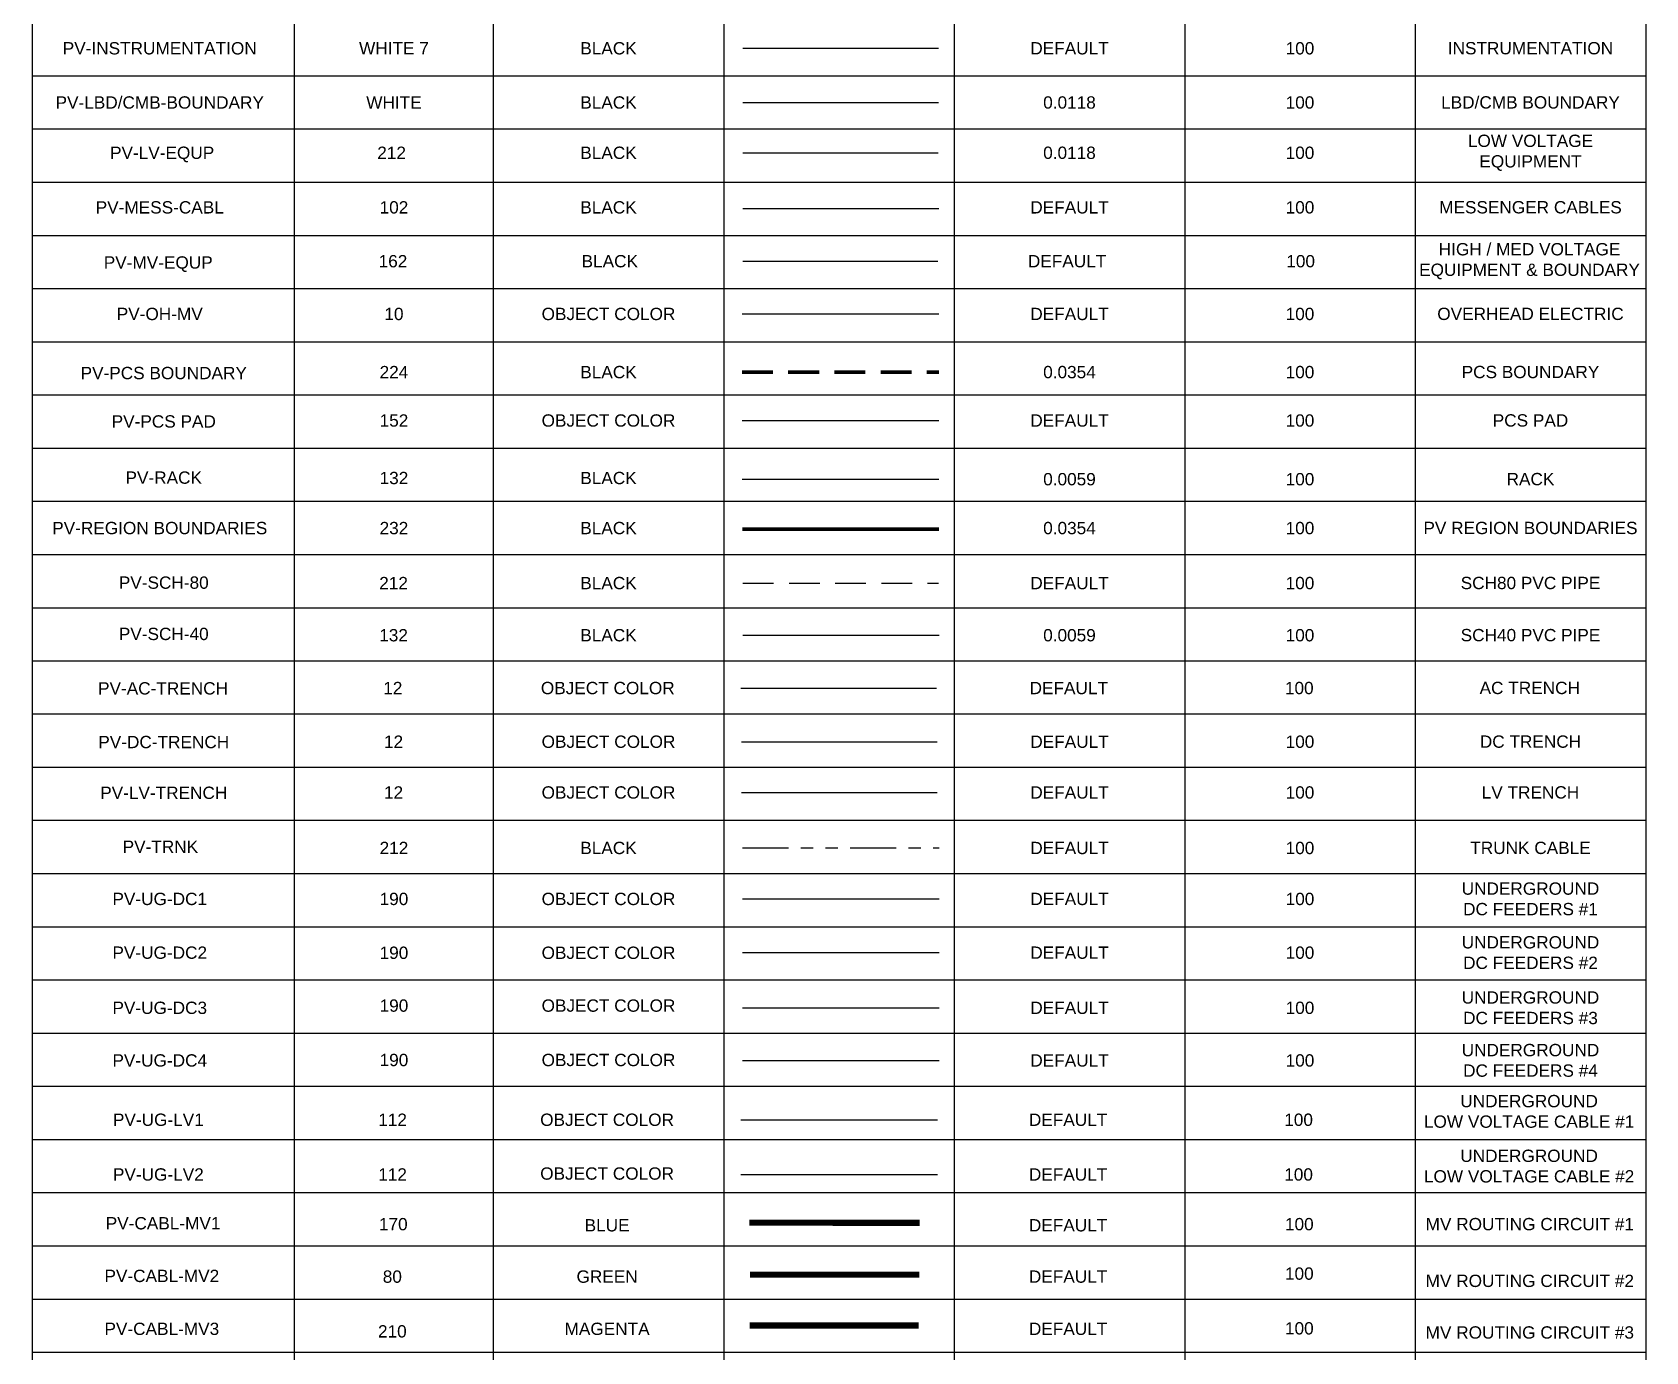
# Model space of a CAD drawing. Header units: feet. Extents: x -18 to 2540, y -48 to 1440.
# Drawn here: x -17.9 to -4.79, y -26.82 to -16.1 of the extents above; entities that cross this region are included whole.
import ezdxf
from ezdxf.enums import TextEntityAlignment as Align
from ezdxf.lldxf.tags import DXFTag

# ---------------------------------------------------------------- set-up
doc = ezdxf.new("R2010")
doc.units = ezdxf.units.FT
doc.header["$MEASUREMENT"] = 0
for name, pattern in [('DASHED2', [0.375, 0.25, -0.125]), ('HIDDEN', [0.375, 0.25, -0.125]), ('PHANTOM2', [1.25, 0.625, -0.125, 0.125, -0.125, 0.125, -0.125]), ('PHANTOM4', [0.6875, 0.3125, 0.0625, -0.0625, 0.0625, -0.0625, 0.0625, -0.0625])]:
    doc.linetypes.add(name, pattern=pattern)
for name, color, linetype in [('PV-AC-TRENCH', 12, 'ACTR'), ('PV-CABL-MV1', 170, 'MV ROUTING #1'), ('PV-CABL-MV2', 80, 'MV ROUTING #2'), ('PV-CABL-MV3', 210, 'MV ROUTING #3'), ('PV-DC-TRENCH', 12, 'DCTR'), ('PV-INSTRUMENTATION', 7, 'Continuous'), ('PV-LBDCMB-BOUNDARY', 7, 'Continuous'), ('PV-LV-EQUP', 212, 'Continuous'), ('PV-LV-TRENCH', 12, 'LVTR'), ('PV-MESS-CABL', 102, 'MESSENGER'), ('PV-MV-EQUIP', 162, 'Continuous'), ('PV-OH-MV', 10, 'OVERHEAD'), ('PV-PCS-PAD', 152, 'Continuous'), ('PV-RACK', 132, 'Continuous'), ('PV-SCH-40', 132, 'Continuous'), ('PV-SCH80', 212, 'HIDDEN'), ('PV-TRNK', 212, 'PHANTOM4'), ('PV-UG-DC1', 190, 'UGDC1'), ('PV-UG-DC2', 190, 'UGDC2'), ('PV-UG-DC3', 190, 'UGDC3'), ('PV-UG-DC4', 190, 'UGDC4'), ('PV-UG-LV1', 122, 'UGLV1'), ('PV-UG-LV2', 122, 'UGLV2')]:
    doc.layers.add(name, color=color, linetype=linetype)
doc.layers.add('PV-PCS BOUNDARY', color=224, linetype='DASHED2', lineweight=90)
doc.layers.add('PV-REGION BOUNDARIES', color=232, linetype='Continuous', lineweight=90)
doc.styles.add('NEI-A', font='arial.ttf')
tags = doc.linetypes.add('ACTR', pattern='A,0.176989,-0.00441,["AC TR",NEI-A,S=0.1,R=0,X=0,Y=-0.05],-0.425798,0.176989', length=0.784186).pattern_tags.tags
tags[6] = DXFTag(74, 10)
tags = doc.linetypes.add('DCTR', pattern='A,0.176989,-0.000454,["DC TR",NEI-A,S=0.1,R=0,X=0,Y=-0.05],-0.429755,0.176989', length=0.784187).pattern_tags.tags
tags[6] = DXFTag(74, 10)
tags = doc.linetypes.add('FIBER', pattern='A,0.376989,-0.053001,["FO",NEI-A,S=0.1,R=0,X=0,Y=-0.05],-0.246999,0.376989', length=1.053978).pattern_tags.tags
tags[6] = DXFTag(74, 10)
tags = doc.linetypes.add('LVTR', pattern='A,0.176989,-0.015904,["LV TR",NEI-A,S=0.1,R=0,X=0,Y=-0.05],-0.414304,0.176989', length=0.784186).pattern_tags.tags
tags[6] = DXFTag(74, 10)
tags = doc.linetypes.add('MESSENGER', pattern='A,0.176989,-0.031547,["MESS",NEI-A,S=0.1,R=0,X=0,Y=-0.05],-0.429956,0.176989', length=0.815481).pattern_tags.tags
tags[6] = DXFTag(74, 10)
tags = doc.linetypes.add('MV ROUTING #1', pattern='A,1,-0.25,0,0.1,-0.25,["MV1",NEI-A,S=0.5,R=0,X=0,Y=-0.2],-1.99', length=3.59).pattern_tags.tags
tags[12] = DXFTag(74, 10)
tags = doc.linetypes.add('MV ROUTING #2', pattern='A,1,-0.25,0,0.1,-0.25,["MV2",NEI-A,S=0.5,R=0,X=0,Y=-0.2],-1.99', length=3.59).pattern_tags.tags
tags[12] = DXFTag(74, 10)
tags = doc.linetypes.add('MV ROUTING #3', pattern='A,1,-0.25,0,0.1,-0.25,["MV3",NEI-A,S=0.5,R=0,X=0,Y=-0.2],-1.5', length=3.1).pattern_tags.tags
tags[12] = DXFTag(74, 10)
tags = doc.linetypes.add('OVERHEAD', pattern='A,0.226989,-0.048636,["OHE",NEI-A,S=0.1,R=0,X=0,Y=-0.05],-0.351364,0.226989', length=0.853978).pattern_tags.tags
tags[6] = DXFTag(74, 10)
tags = doc.linetypes.add('UGDC1', pattern='A,0.176989,-0.035266,["DC1",NEI-A,S=0.1,R=0,X=0,Y=-0.05],-0.314734,0.176989', length=0.703978).pattern_tags.tags
tags[6] = DXFTag(74, 10)
tags = doc.linetypes.add('UGDC2', pattern='A,0.176989,-0.035266,["DC2",NEI-A,S=0.1,R=0,X=0,Y=-0.05],-0.314734,0.176989', length=0.703978).pattern_tags.tags
tags[6] = DXFTag(74, 10)
tags = doc.linetypes.add('UGDC3', pattern='A,0.176989,-0.035266,["DC3",NEI-A,S=0.1,R=0,X=0,Y=-0.05],-0.314734,0.176989', length=0.703978).pattern_tags.tags
tags[6] = DXFTag(74, 10)
tags = doc.linetypes.add('UGDC4', pattern='A,0.176989,-0.035266,["DC4",NEI-A,S=0.1,R=0,X=0,Y=-0.05],-0.314734,0.176989', length=0.703978).pattern_tags.tags
tags[6] = DXFTag(74, 10)
tags = doc.linetypes.add('UGLV1', pattern='A,0.176989,-0.050716,["LV1",NEI-A,S=0.1,R=0,X=0,Y=-0.05],-0.299284,0.176989', length=0.703978).pattern_tags.tags
tags[6] = DXFTag(74, 10)
tags = doc.linetypes.add('UGLV2', pattern='A,0.176989,-0.050716,["LV2",NEI-A,S=0.1,R=0,X=0,Y=-0.05],-0.299284,0.176989', length=0.703978).pattern_tags.tags
tags[6] = DXFTag(74, 10)

# ---------------------------------------------------------------- blocks, each defined once
blk = doc.blocks.new('*T22')
at = {"color": 0, "linetype": 'ByBlock', "lineweight": -2, "transparency": 16777216}
for p, q in [((0, 0), (13.101, 0)), ((0, 0), (0, -43.152)), ((13.101, 0), (13.101, -43.152)), ((0, -0.525), (13.101, -0.525)), ((2.127, -0.525), (2.127, -43.152)), ((3.743, -0.525), (3.743, -43.152)), ((5.615, -0.525), (5.615, -43.152)), ((7.486, -0.525), (7.486, -43.152)), ((9.358, -0.525), (9.358, -43.152)), ((11.23, -0.525), (11.23, -43.152)), ((0, -1.256), (13.101, -1.256)), ((0, -1.688), (13.101, -1.688)), ((0, -2.12), (13.101, -2.12)), ((0, -2.552), (13.101, -2.552)), ((0, -2.984), (13.101, -2.984)), ((0, -3.416), (13.101, -3.416)), ((0, -3.848), (13.101, -3.848)), ((0, -4.28), (13.101, -4.28)), ((0, -4.712), (13.101, -4.712)), ((0, -5.144), (13.101, -5.144)), ((0, -5.575), (13.101, -5.575)), ((0, -6.007), (13.101, -6.007)), ((0, -6.439), (13.101, -6.439)), ((0, -6.871), (13.101, -6.871)), ((0, -7.303), (13.101, -7.303)), ((0, -7.735), (13.101, -7.735)), ((0, -8.167), (13.101, -8.167)), ((0, -8.599), (13.101, -8.599)), ((0, -9.031), (13.101, -9.031)), ((0, -9.463), (13.101, -9.463)), ((0, -9.895), (13.101, -9.895)), ((0, -10.327), (13.101, -10.327)), ((0, -10.758), (13.101, -10.758)), ((0, -11.19), (13.101, -11.19)), ((0, -11.622), (13.101, -11.622)), ((0, -12.054), (13.101, -12.054)), ((0, -12.486), (13.101, -12.486)), ((0, -12.918), (13.101, -12.918)), ((0, -13.35), (13.101, -13.35)), ((0, -13.782), (13.101, -13.782)), ((0, -14.214), (13.101, -14.214)), ((0, -14.646), (13.101, -14.646)), ((0, -15.078), (13.101, -15.078)), ((0, -15.51), (13.101, -15.51)), ((0, -15.941), (13.101, -15.941)), ((0, -16.373), (13.101, -16.373)), ((0, -16.805), (13.101, -16.805)), ((0, -17.237), (13.101, -17.237)), ((0, -17.669), (13.101, -17.669)), ((0, -18.101), (13.101, -18.101)), ((0, -18.533), (13.101, -18.533)), ((0, -18.965), (13.101, -18.965)), ((0, -19.397), (13.101, -19.397)), ((0, -19.829), (13.101, -19.829)), ((0, -20.261), (13.101, -20.261)), ((0, -20.693), (13.101, -20.693)), ((0, -21.125), (13.101, -21.125)), ((0, -21.556), (13.101, -21.556)), ((0, -21.988), (13.101, -21.988)), ((0, -22.42), (13.101, -22.42)), ((0, -22.852), (13.101, -22.852)), ((0, -23.284), (13.101, -23.284)), ((0, -23.716), (13.101, -23.716)), ((0, -24.148), (13.101, -24.148)), ((0, -24.58), (13.101, -24.58)), ((0, -25.012), (13.101, -25.012)), ((0, -25.444), (13.101, -25.444)), ((0, -25.876), (13.101, -25.876)), ((0, -26.308), (13.101, -26.308)), ((0, -26.739), (13.101, -26.739)), ((0, -27.171), (13.101, -27.171)), ((0, -27.603), (13.101, -27.603)), ((0, -28.035), (13.101, -28.035)), ((0, -28.467), (13.101, -28.467)), ((0, -28.899), (13.101, -28.899)), ((0, -29.331), (13.101, -29.331)), ((0, -29.763), (13.101, -29.763)), ((0, -30.195), (13.101, -30.195)), ((0, -30.627), (13.101, -30.627)), ((0, -31.059), (13.101, -31.059)), ((0, -31.491), (13.101, -31.491)), ((0, -31.923), (13.101, -31.923)), ((0, -32.354), (13.101, -32.354)), ((0, -32.786), (13.101, -32.786)), ((0, -33.218), (13.101, -33.218)), ((0, -33.65), (13.101, -33.65)), ((0, -34.082), (13.101, -34.082)), ((0, -34.514), (13.101, -34.514)), ((0, -34.946), (13.101, -34.946)), ((0, -35.378), (13.101, -35.378)), ((0, -35.81), (13.101, -35.81)), ((0, -36.242), (13.101, -36.242)), ((0, -36.674), (13.101, -36.674)), ((0, -37.106), (13.101, -37.106)), ((0, -37.537), (13.101, -37.537)), ((0, -37.969), (13.101, -37.969)), ((0, -38.401), (13.101, -38.401)), ((0, -38.833), (13.101, -38.833)), ((0, -39.265), (13.101, -39.265)), ((0, -39.697), (13.101, -39.697)), ((0, -40.129), (13.101, -40.129)), ((0, -40.561), (13.101, -40.561)), ((0, -40.993), (13.101, -40.993)), ((0, -41.425), (13.101, -41.425)), ((0, -41.857), (13.101, -41.857)), ((0, -42.289), (13.101, -42.289)), ((0, -42.72), (13.101, -42.72)), ((0, -43.152), (13.101, -43.152))]:
    blk.add_line(p, q, dxfattribs=at)
at = {"color": 0, "transparency": 16777216, "attachment_point": 5, "style": 'NEI-A'}
for s, insert, char_height, width in [('PV ELECTRICAL', (6.551, -0.263), 0.2, 12.98132), ('LINE WEIGHT (IN.)', (8.422, -0.891), 0.15, 1.75162), ('LAYER NAME', (1.063, -0.891), 0.15, 2.00687), ('LAYER COLOR', (2.935, -0.891), 0.15, 1.49637), ('PLOT COLOR', (4.679, -0.891), 0.15, 1.75162), ('LINE TYPE', (6.551, -0.891), 0.15, 1.75162), ('SCREENING', (10.294, -0.891), 0.15, 1.75162), ('NOTES', (12.166, -0.891), 0.15, 1.75162)]:
    blk.add_mtext(s, dxfattribs=dict(at, insert=insert, char_height=char_height, width=width))

msp = doc.modelspace()

# ---------------------------------------------------------------- linework, layer by layer
at = {"layer": 'PV-AC-TRENCH'}
msp.add_line((-12.140657, -21.428963), (-10.552859, -21.428963), dxfattribs=at)
at = {"layer": 'PV-CABL-MV1', "ltscale": 0.2, "const_width": 0.05, "flags": 128}
msp.add_lwpolyline([(-12.072931, -25.771931), (-10.6905, -25.772107)], dxfattribs=at)
at = {"layer": 'PV-CABL-MV2', "ltscale": 0.2, "const_width": 0.05, "flags": 128}
msp.add_lwpolyline([(-12.066023, -26.193946), (-10.693052, -26.194122)], dxfattribs=at)
at = {"layer": 'PV-CABL-MV3', "ltscale": 0.2, "const_width": 0.05, "flags": 128}
msp.add_lwpolyline([(-12.069824, -26.605969), (-10.696853, -26.606144)], dxfattribs=at)
at = {"layer": 'PV-DC-TRENCH'}
msp.add_line((-12.134844, -21.864779), (-10.547046, -21.864779), dxfattribs=at)
at = {"layer": 'PV-INSTRUMENTATION'}
msp.add_line((-12.125008, -16.233002), (-10.537712, -16.233002), dxfattribs=at)
at = {"layer": 'PV-LBDCMB-BOUNDARY'}
msp.add_line((-12.125008, -16.673113), (-10.537712, -16.673113), dxfattribs=at)
at = {"layer": 'PV-LV-EQUP'}
msp.add_line((-12.125151, -17.081647), (-10.537855, -17.081647), dxfattribs=at)
at = {"layer": 'PV-LV-TRENCH'}
msp.add_line((-12.134844, -22.277099), (-10.547046, -22.277099), dxfattribs=at)
at = {"layer": 'PV-MESS-CABL'}
msp.add_lwpolyline([(-10.533974, -17.53753), (-12.124909, -17.53753)], dxfattribs=at)
at = {"layer": 'PV-MV-EQUIP'}
msp.add_line((-12.125151, -17.962255), (-10.541081, -17.962255), dxfattribs=at)
at = {"layer": 'PV-OH-MV'}
msp.add_lwpolyline([(-12.130874, -18.390654), (-10.5343, -18.390654)], dxfattribs=at)
at = {"layer": 'PV-PCS BOUNDARY'}
msp.add_lwpolyline([(-12.130874, -18.862959), (-10.5343, -18.862959)], dxfattribs=at)
at = {"layer": 'PV-PCS-PAD'}
msp.add_lwpolyline([(-12.130874, -19.256107), (-10.5343, -19.256107)], dxfattribs=at)
at = {"layer": 'PV-RACK'}
msp.add_lwpolyline([(-12.130874, -19.732788), (-10.5343, -19.732788)], dxfattribs=at)
at = {"layer": 'PV-REGION BOUNDARIES'}
msp.add_lwpolyline([(-12.128534, -20.139684), (-10.534866, -20.139684)], dxfattribs=at)
at = {"layer": 'PV-SCH-40'}
msp.add_line((-12.125352, -21.00003), (-10.531891, -21.00003), dxfattribs=at)
at = {"layer": 'PV-SCH80'}
msp.add_line((-12.125352, -20.57649), (-10.53711, -20.57649), dxfattribs=at)
at = {"layer": 'PV-TRNK'}
msp.add_lwpolyline([(-12.12897, -22.727928), (-10.532086, -22.727928)], dxfattribs=at)
at = {"layer": 'PV-UG-DC1'}
msp.add_lwpolyline([(-12.12897, -23.141888), (-10.532086, -23.141888)], dxfattribs=at)
at = {"layer": 'PV-UG-DC2'}
msp.add_lwpolyline([(-12.12897, -23.578136), (-10.532086, -23.578136)], dxfattribs=at)
at = {"layer": 'PV-UG-DC3'}
msp.add_lwpolyline([(-12.12897, -24.026209), (-10.532086, -24.026209)], dxfattribs=at)
msp.add_lwpolyline([(-12.12897, -24.026209), (-10.532086, -24.026209)], dxfattribs=at)
at = {"layer": 'PV-UG-DC4'}
msp.add_lwpolyline([(-12.12897, -24.453607), (-10.532086, -24.453607)], dxfattribs=at)
at = {"layer": 'PV-UG-LV1'}
msp.add_lwpolyline([(-12.140334, -24.935281), (-10.54345, -24.935281)], dxfattribs=at)
at = {"layer": 'PV-UG-LV2'}
msp.add_lwpolyline([(-12.140334, -25.379741), (-10.54345, -25.379741)], dxfattribs=at)

# ---------------------------------------------------------------- block references
msp.add_blockref('*T22', (-17.895103, -5.266564))

# ---------------------------------------------------------------- texts
at = {"layer": 'PV-AC-TRENCH', "style": 'NEI-A'}
for s, p in [('PV-AC-TRENCH', (-16.833169, -21.431661)), ('12', (-14.967187, -21.428963)), ('OBJECT COLOR', (-13.221871, -21.428963)), ('DEFAULT', (-9.478636, -21.428963)), ('100', (-7.607018, -21.428963))]:
    msp.add_text(s, height=0.1, dxfattribs=at).set_placement(p, align=Align.MIDDLE_CENTER)
at = {"layer": 'PV-AC-TRENCH', "insert": (-5.7354, -21.428963), "char_height": 0.1, "attachment_point": 5, "style": 'NEI-A'}
msp.add_mtext('AC TRENCH', dxfattribs=at)
at = {"layer": 'PV-CABL-MV1', "style": 'NEI-A'}
for s, p in [('PV-CABL-MV1', (-16.832755, -25.775988)), ('170', (-14.96359, -25.783316))]:
    msp.add_text(s, height=0.1, dxfattribs=at).set_placement(p, align=Align.MIDDLE_CENTER)
at = {"layer": 'PV-CABL-MV1', "linetype": 'FIBER', "style": 'NEI-A'}
for s, p in [('BLUE', (-13.227422, -25.792485)), ('DEFAULT', (-9.484186, -25.792485)), ('100', (-7.606604, -25.783316))]:
    msp.add_text(s, height=0.1, dxfattribs=at).set_placement(p, align=Align.MIDDLE_CENTER)
at = {"layer": 'PV-CABL-MV1', "linetype": 'FIBER', "insert": (-5.734986, -25.783782), "char_height": 0.1, "attachment_point": 5, "style": 'NEI-A'}
msp.add_mtext('MV ROUTING CIRCUIT #1', dxfattribs=at)
at = {"layer": 'PV-CABL-MV2', "style": 'NEI-A'}
for s, p in [('PV-CABL-MV2', (-16.843034, -26.203532)), ('80', (-14.971416, -26.209396))]:
    msp.add_text(s, height=0.1, dxfattribs=at).set_placement(p, align=Align.MIDDLE_CENTER)
at = {"layer": 'PV-CABL-MV2', "linetype": 'FIBER', "style": 'NEI-A'}
for s, p in [('GREEN', (-13.227422, -26.209396)), ('DEFAULT', (-9.484186, -26.209397)), ('100', (-7.606604, -26.184853))]:
    msp.add_text(s, height=0.1, dxfattribs=at).set_placement(p, align=Align.MIDDLE_CENTER)
at = {"layer": 'PV-CABL-MV2', "linetype": 'FIBER', "insert": (-5.734986, -26.244536), "char_height": 0.1, "attachment_point": 5, "style": 'NEI-A'}
msp.add_mtext('MV ROUTING CIRCUIT #2', dxfattribs=at)
at = {"layer": 'PV-CABL-MV3', "style": 'NEI-A'}
for s, p in [('PV-CABL-MV3', (-16.843034, -26.633471)), ('210', (-14.971416, -26.653995))]:
    msp.add_text(s, height=0.1, dxfattribs=at).set_placement(p, align=Align.MIDDLE_CENTER)
at = {"layer": 'PV-CABL-MV3', "linetype": 'FIBER', "style": 'NEI-A'}
for s, p in [('MAGENTA', (-13.227422, -26.633471)), ('DEFAULT', (-9.484186, -26.633471)), ('100', (-7.606604, -26.629452))]:
    msp.add_text(s, height=0.1, dxfattribs=at).set_placement(p, align=Align.MIDDLE_CENTER)
at = {"layer": 'PV-CABL-MV3', "linetype": 'FIBER', "insert": (-5.734986, -26.663719), "char_height": 0.1, "attachment_point": 5, "style": 'NEI-A'}
msp.add_mtext('MV ROUTING CIRCUIT #3', dxfattribs=at)
at = {"layer": 'PV-DC-TRENCH', "style": 'NEI-A'}
for s, p in [('PV-DC-TRENCH', (-16.827356, -21.867477)), ('12', (-14.961374, -21.864779)), ('OBJECT COLOR', (-13.216058, -21.864779)), ('DEFAULT', (-9.472822, -21.864779)), ('100', (-7.601205, -21.864779))]:
    msp.add_text(s, height=0.1, dxfattribs=at).set_placement(p, align=Align.MIDDLE_CENTER)
at = {"layer": 'PV-DC-TRENCH', "linetype": 'PHANTOM2', "insert": (-5.729587, -21.864779), "char_height": 0.1, "attachment_point": 5, "style": 'NEI-A'}
msp.add_mtext('DC TRENCH', dxfattribs=at)
at = {"layer": 'PV-INSTRUMENTATION', "style": 'NEI-A'}
for s, p in [('PV-INSTRUMENTATION', (-16.859911, -16.233002)), ('WHITE 7', (-14.95819, -16.233002)), ('BLACK', (-13.216058, -16.233002)), ('DEFAULT', (-9.472822, -16.233002)), ('100', (-7.601205, -16.233002))]:
    msp.add_text(s, height=0.1, dxfattribs=at).set_placement(p, align=Align.MIDDLE_CENTER)
at = {"layer": 'PV-INSTRUMENTATION', "linetype": 'PHANTOM2', "insert": (-5.729587, -16.233002), "char_height": 0.1, "attachment_point": 5, "style": 'NEI-A'}
msp.add_mtext('INSTRUMENTATION', dxfattribs=at)
at = {"layer": 'PV-LBDCMB-BOUNDARY', "style": 'NEI-A'}
for s, p in [('PV-LBD/CMB-BOUNDARY', (-16.859911, -16.673113)), ('WHITE', (-14.95819, -16.673113)), ('BLACK', (-13.216058, -16.673113)), ('0.0118', (-9.472822, -16.673113)), ('100', (-7.601205, -16.673113))]:
    msp.add_text(s, height=0.1, dxfattribs=at).set_placement(p, align=Align.MIDDLE_CENTER)
at = {"layer": 'PV-LBDCMB-BOUNDARY', "linetype": 'PHANTOM2', "insert": (-5.729587, -16.673113), "char_height": 0.1, "attachment_point": 5, "style": 'NEI-A'}
msp.add_mtext('LBD/CMB BOUNDARY', dxfattribs=at)
at = {"layer": 'PV-LV-EQUP', "style": 'NEI-A'}
for s, p in [('PV-LV-EQUP', (-16.840601, -17.081647)), ('212', (-14.977173, -17.081647)), ('BLACK', (-13.216058, -17.081647)), ('0.0118', (-9.472822, -17.081647)), ('100', (-7.601205, -17.081647))]:
    msp.add_text(s, height=0.1, dxfattribs=at).set_placement(p, align=Align.MIDDLE_CENTER)
at = {"layer": 'PV-LV-EQUP', "linetype": 'PHANTOM2', "insert": (-5.729587, -17.081647), "char_height": 0.1, "attachment_point": 5, "style": 'NEI-A'}
msp.add_mtext('LOW VOLTAGE\\PEQUIPMENT', dxfattribs=at)
at = {"layer": 'PV-LV-TRENCH', "style": 'NEI-A'}
for s, p in [('PV-LV-TRENCH', (-16.827356, -22.279797)), ('12', (-14.961374, -22.277099)), ('OBJECT COLOR', (-13.216058, -22.277099)), ('DEFAULT', (-9.472822, -22.277099)), ('100', (-7.601205, -22.277099))]:
    msp.add_text(s, height=0.1, dxfattribs=at).set_placement(p, align=Align.MIDDLE_CENTER)
at = {"layer": 'PV-LV-TRENCH', "linetype": 'PHANTOM2', "insert": (-5.729587, -22.277099), "char_height": 0.1, "attachment_point": 5, "style": 'NEI-A'}
msp.add_mtext('LV TRENCH', dxfattribs=at)
at = {"layer": 'PV-MESS-CABL', "style": 'NEI-A'}
for s, p in [('PV-MESS-CABL', (-16.859911, -17.524922)), ('102', (-14.95819, -17.524922)), ('BLACK', (-13.216058, -17.524922)), ('DEFAULT', (-9.472822, -17.524922)), ('100', (-7.601205, -17.524922))]:
    msp.add_text(s, height=0.1, dxfattribs=at).set_placement(p, align=Align.MIDDLE_CENTER)
at = {"layer": 'PV-MESS-CABL', "insert": (-5.729587, -17.524922), "char_height": 0.1, "attachment_point": 5, "style": 'NEI-A'}
msp.add_mtext('MESSENGER CABLES', dxfattribs=at)
at = {"layer": 'PV-MV-EQUIP', "style": 'NEI-A'}
for s, p in [('PV-MV-EQUP', (-16.872243, -17.972679)), ('162', (-14.966234, -17.962255)), ('BLACK', (-13.205591, -17.962255)), ('DEFAULT', (-9.492569, -17.962255)), ('100', (-7.595966, -17.962255))]:
    msp.add_text(s, height=0.1, dxfattribs=at).set_placement(p, align=Align.MIDDLE_CENTER)
at = {"layer": 'PV-MV-EQUIP', "linetype": 'PHANTOM2', "insert": (-5.737329, -17.962255), "char_height": 0.1, "attachment_point": 5, "style": 'NEI-A'}
msp.add_mtext('HIGH / MED VOLTAGE\\PEQUIPMENT & BOUNDARY', dxfattribs=at)
at = {"layer": 'PV-OH-MV', "style": 'NEI-A'}
for s, p in [('PV-OH-MV', (-16.859911, -18.390654)), ('10', (-14.95819, -18.390654)), ('OBJECT COLOR', (-13.216058, -18.390654)), ('DEFAULT', (-9.472822, -18.390654)), ('100', (-7.601205, -18.390654))]:
    msp.add_text(s, height=0.1, dxfattribs=at).set_placement(p, align=Align.MIDDLE_CENTER)
at = {"layer": 'PV-OH-MV', "insert": (-5.729587, -18.390654), "char_height": 0.1, "attachment_point": 5, "style": 'NEI-A'}
msp.add_mtext('OVERHEAD ELECTRIC', dxfattribs=at)
at = {"layer": 'PV-PCS BOUNDARY', "style": 'NEI-A'}
for s, p in [('PV-PCS BOUNDARY', (-16.827356, -18.870597)), ('224', (-14.95819, -18.862959)), ('BLACK', (-13.216058, -18.862959)), ('0.0354', (-9.472822, -18.862959)), ('100', (-7.601205, -18.862959))]:
    msp.add_text(s, height=0.1, dxfattribs=at).set_placement(p, align=Align.MIDDLE_CENTER)
at = {"layer": 'PV-PCS BOUNDARY', "insert": (-5.729587, -18.862959), "char_height": 0.1, "attachment_point": 5, "style": 'NEI-A'}
msp.add_mtext('PCS BOUNDARY', dxfattribs=at)
at = {"layer": 'PV-PCS-PAD', "style": 'NEI-A'}
for s, p in [('PV-PCS PAD', (-16.827356, -19.263745)), ('152', (-14.95819, -19.256107)), ('OBJECT COLOR', (-13.216058, -19.256107)), ('DEFAULT', (-9.472822, -19.256107)), ('100', (-7.601205, -19.256107))]:
    msp.add_text(s, height=0.1, dxfattribs=at).set_placement(p, align=Align.MIDDLE_CENTER)
at = {"layer": 'PV-PCS-PAD', "insert": (-5.729587, -19.256107), "char_height": 0.1, "attachment_point": 5, "style": 'NEI-A'}
msp.add_mtext('PCS PAD', dxfattribs=at)
at = {"layer": 'PV-RACK', "style": 'NEI-A'}
for s, p in [('PV-RACK', (-16.827356, -19.720043)), ('132', (-14.95819, -19.723175)), ('BLACK', (-13.216058, -19.723175)), ('0.0059', (-9.472822, -19.732788)), ('100', (-7.601205, -19.732788))]:
    msp.add_text(s, height=0.1, dxfattribs=at).set_placement(p, align=Align.MIDDLE_CENTER)
at = {"layer": 'PV-RACK', "insert": (-5.729587, -19.732788), "char_height": 0.1, "attachment_point": 5, "style": 'NEI-A'}
msp.add_mtext('RACK', dxfattribs=at)
at = {"layer": 'PV-REGION BOUNDARIES', "style": 'NEI-A'}
for s, p in [('PV-REGION BOUNDARIES', (-16.859911, -20.129638)), ('232', (-14.95819, -20.129638)), ('BLACK', (-13.216058, -20.129638)), ('0.0354', (-9.472822, -20.129638)), ('100', (-7.601205, -20.129638))]:
    msp.add_text(s, height=0.1, dxfattribs=at).set_placement(p, align=Align.MIDDLE_CENTER)
at = {"layer": 'PV-REGION BOUNDARIES', "insert": (-5.729587, -20.129638), "char_height": 0.1, "attachment_point": 5, "style": 'NEI-A'}
msp.add_mtext('PV REGION BOUNDARIES', dxfattribs=at)
at = {"layer": 'PV-SCH-40', "style": 'NEI-A'}
for s, p in [('PV-SCH-40', (-16.827356, -20.989507)), ('132', (-14.961374, -21.00003)), ('BLACK', (-13.216058, -21.00003)), ('0.0059', (-9.472822, -21.00003)), ('100', (-7.601205, -21.00003))]:
    msp.add_text(s, height=0.1, dxfattribs=at).set_placement(p, align=Align.MIDDLE_CENTER)
at = {"layer": 'PV-SCH-40', "linetype": 'PHANTOM2', "insert": (-5.729587, -21.00003), "char_height": 0.1, "attachment_point": 5, "style": 'NEI-A'}
msp.add_mtext('SCH40 PVC PIPE', dxfattribs=at)
at = {"layer": 'PV-SCH80', "style": 'NEI-A'}
for s, p in [('PV-SCH-80', (-16.827356, -20.572812)), ('212', (-14.961374, -20.57649)), ('BLACK', (-13.216058, -20.57649)), ('DEFAULT', (-9.472822, -20.57649)), ('100', (-7.601205, -20.57649))]:
    msp.add_text(s, height=0.1, dxfattribs=at).set_placement(p, align=Align.MIDDLE_CENTER)
at = {"layer": 'PV-SCH80', "linetype": 'PHANTOM2', "insert": (-5.729587, -20.57649), "char_height": 0.1, "width": 1.31183714, "attachment_point": 5, "style": 'NEI-A'}
msp.add_mtext('SCH80 PVC PIPE', dxfattribs=at)
at = {"layer": 'PV-TRNK', "style": 'NEI-A'}
for s, p in [('PV-TRNK', (-16.854707, -22.718218)), ('212', (-14.95819, -22.727928)), ('BLACK', (-13.216058, -22.727928)), ('DEFAULT', (-9.472822, -22.727928)), ('100', (-7.601205, -22.727928))]:
    msp.add_text(s, height=0.1, dxfattribs=at).set_placement(p, align=Align.MIDDLE_CENTER)
at = {"layer": 'PV-TRNK', "linetype": 'PHANTOM2', "insert": (-5.729587, -22.727928), "char_height": 0.1, "attachment_point": 5, "style": 'NEI-A'}
msp.add_mtext('TRUNK CABLE', dxfattribs=at)
at = {"layer": 'PV-UG-DC1', "style": 'NEI-A'}
for s, p in [('PV-UG-DC1', (-16.859911, -23.141888)), ('190', (-14.95819, -23.141888)), ('OBJECT COLOR', (-13.216058, -23.141888)), ('DEFAULT', (-9.472822, -23.141888)), ('100', (-7.601205, -23.141888))]:
    msp.add_text(s, height=0.1, dxfattribs=at).set_placement(p, align=Align.MIDDLE_CENTER)
at = {"layer": 'PV-UG-DC1', "linetype": 'PHANTOM2', "insert": (-5.729587, -23.141888), "char_height": 0.1, "attachment_point": 5, "style": 'NEI-A'}
msp.add_mtext('UNDERGROUND \\PDC FEEDERS #1', dxfattribs=at)
at = {"layer": 'PV-UG-DC2', "style": 'NEI-A'}
for s, p in [('PV-UG-DC2', (-16.859911, -23.578136)), ('190', (-14.95819, -23.579169)), ('OBJECT COLOR', (-13.216058, -23.579169)), ('DEFAULT', (-9.472822, -23.578136)), ('100', (-7.601205, -23.578136))]:
    msp.add_text(s, height=0.1, dxfattribs=at).set_placement(p, align=Align.MIDDLE_CENTER)
at = {"layer": 'PV-UG-DC2', "linetype": 'PHANTOM2', "insert": (-5.729587, -23.578136), "char_height": 0.1, "attachment_point": 5, "style": 'NEI-A'}
msp.add_mtext('UNDERGROUND \\PDC FEEDERS #2', dxfattribs=at)
at = {"layer": 'PV-UG-DC3', "style": 'NEI-A'}
for s, p in [('PV-UG-DC3', (-16.859911, -24.026209)), ('190', (-14.95819, -24.008222)), ('OBJECT COLOR', (-13.216058, -24.008222)), ('100', (-7.601205, -24.026209)), ('DEFAULT', (-9.472822, -24.026209))]:
    msp.add_text(s, height=0.1, dxfattribs=at).set_placement(p, align=Align.MIDDLE_CENTER)
at = {"layer": 'PV-UG-DC3', "linetype": 'PHANTOM2', "insert": (-5.729587, -24.026209), "char_height": 0.1, "attachment_point": 5, "style": 'NEI-A'}
msp.add_mtext('UNDERGROUND \\PDC FEEDERS #3', dxfattribs=at)
at = {"layer": 'PV-UG-DC4', "style": 'NEI-A'}
for s, p in [('PV-UG-DC4', (-16.859911, -24.453607)), ('190', (-14.95819, -24.45003)), ('OBJECT COLOR', (-13.216058, -24.45003)), ('DEFAULT', (-9.472822, -24.453607)), ('100', (-7.601205, -24.453607))]:
    msp.add_text(s, height=0.1, dxfattribs=at).set_placement(p, align=Align.MIDDLE_CENTER)
at = {"layer": 'PV-UG-DC4', "linetype": 'PHANTOM2', "insert": (-5.729587, -24.453607), "char_height": 0.1, "attachment_point": 5, "style": 'NEI-A'}
msp.add_mtext('UNDERGROUND \\PDC FEEDERS #4', dxfattribs=at)
at = {"layer": 'PV-UG-LV1', "style": 'NEI-A'}
for s, p in [('PV-UG-LV1', (-16.871275, -24.935281)), ('112', (-14.969554, -24.935281)), ('OBJECT COLOR', (-13.227422, -24.935281)), ('DEFAULT', (-9.484186, -24.935281)), ('100', (-7.612569, -24.935281))]:
    msp.add_text(s, height=0.1, dxfattribs=at).set_placement(p, align=Align.MIDDLE_CENTER)
at = {"layer": 'PV-UG-LV1', "linetype": 'PHANTOM2', "insert": (-5.740951, -24.867883), "char_height": 0.1, "attachment_point": 5, "style": 'NEI-A'}
msp.add_mtext('UNDERGROUND \\PLOW VOLTAGE CABLE #1', dxfattribs=at)
at = {"layer": 'PV-UG-LV2', "style": 'NEI-A'}
for s, p in [('PV-UG-LV2', (-16.871275, -25.379741)), ('112', (-14.969554, -25.379741)), ('OBJECT COLOR', (-13.227422, -25.372266)), ('DEFAULT', (-9.484186, -25.379741)), ('100', (-7.612569, -25.379741))]:
    msp.add_text(s, height=0.1, dxfattribs=at).set_placement(p, align=Align.MIDDLE_CENTER)
at = {"layer": 'PV-UG-LV2', "linetype": 'PHANTOM2', "insert": (-5.740951, -25.312343), "char_height": 0.1, "attachment_point": 5, "style": 'NEI-A'}
msp.add_mtext('UNDERGROUND \\PLOW VOLTAGE CABLE #2', dxfattribs=at)

doc.saveas('drawing.dxf')
